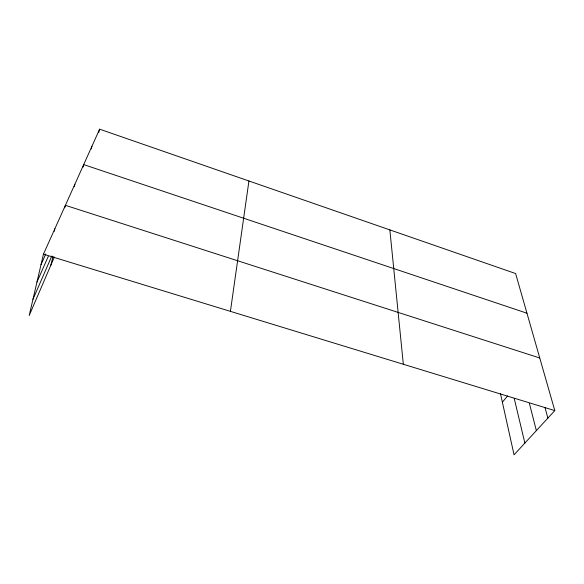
<?xml version="1.0" encoding="UTF-8"?>
<svg xmlns="http://www.w3.org/2000/svg" width="584" height="584" viewBox="0 0 584 584"><rect width="100%" height="100%" fill="white"/><g stroke="black" fill="none" stroke-linecap="round" stroke-linejoin="round"><path stroke-width="0.88" d="M230.417 311.367L248.93 180.989M500.459 393.558L514.059 454.826L554.8 410.603L515.621 273.546L99.616 129.173L43.45 254.164L29.2 315.521L54.356 257.04M54.254 231.352L54.867 228.767M50.866 265.158L52.998 256.369M64.78 207.868L65.401 205.32L539.762 357.992M74.256 186.734L74.876 184.223M83.074 167.068L83.695 164.6L526.958 313.207M91.25 148.942L91.922 146.292M98.718 132.648L99.616 129.173M32.952 299.351L51.823 255.967M36.967 282.072L48.311 256.303M41.011 264.661L45.793 253.945M502.371 402.164L507.635 395.945M43.45 254.164L554.8 410.603M544.989 407.574L547.887 418.115M529.389 403.398L536.36 430.62M514.197 398.317L524.87 443.095M389.856 229.899L403.332 364.263"/></g></svg>
